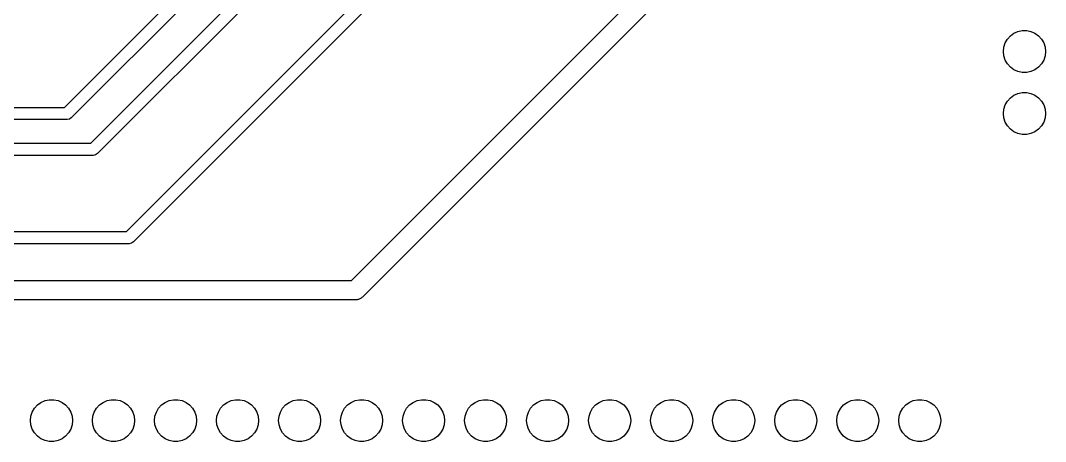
# Model space of a CAD drawing. Extents: x 29 to 117, y -165 to -20.
# Drawn here: x 73.45 to 115.43, y -64.23 to -46.99 of the extents above; entities that cross this region are included whole.
import ezdxf

# ---------------------------------------------------------------- set-up
doc = ezdxf.new("R2010")
doc.units = 0
doc.layers.add('BLACK', color=7, linetype='CONTINUOUS')

msp = doc.modelspace()

# ---------------------------------------------------------------- linework, layer by layer
at = {"layer": 'BLACK', "linetype": 'CONTINUOUS'}
for p, q in [((87.0043, -57.635), (113.055, -31.5843)), ((75.2514, -50.55), (93.5932, -32.2082)), ((113.738, -32.0328), (87.4528, -58.3178)), ((93.9468, -32.5618), (75.5318, -50.9768)), ((76.3289, -52.0125), (94.79, -33.5514)), ((77.7914, -55.63), (99.87, -33.5514)), ((95.2168, -33.8318), (76.6093, -52.4393)), ((100.297, -33.8318), (78.0718, -56.0568)), ((114.304, -47.4411), (114.48, -47.4037)), ((114.48, -47.4037), (114.66, -47.4037)), ((114.66, -47.4037), (114.836, -47.4411)), ((113.783, -47.9098), (113.873, -47.7539)), ((113.873, -47.7539), (113.994, -47.6202)), ((113.994, -47.6202), (114.139, -47.5144)), ((114.139, -47.5144), (114.304, -47.4411)), ((114.836, -47.4411), (115, -47.5144)), ((115, -47.5144), (115.146, -47.6202)), ((115.146, -47.6202), (115.267, -47.7539)), ((115.267, -47.7539), (115.357, -47.9098)), ((113.709, -48.26), (113.728, -48.081)), ((113.728, -48.439), (113.709, -48.26)), ((113.728, -48.081), (113.783, -47.9098)), ((115.357, -47.9098), (115.412, -48.081)), ((115.412, -48.081), (115.431, -48.26)), ((115.431, -48.26), (115.412, -48.439)), ((113.783, -48.6102), (113.728, -48.439)), ((113.873, -48.7661), (113.783, -48.6102)), ((115.357, -48.6102), (115.267, -48.7661)), ((115.412, -48.439), (115.357, -48.6102)), ((113.994, -48.8998), (113.873, -48.7661)), ((114.139, -49.0056), (113.994, -48.8998)), ((114.304, -49.0789), (114.139, -49.0056)), ((114.48, -49.1163), (114.304, -49.0789)), ((114.66, -49.1163), (114.48, -49.1163)), ((114.836, -49.0789), (114.66, -49.1163)), ((115, -49.0056), (114.836, -49.0789)), ((115.146, -48.8998), (115, -49.0056)), ((115.267, -48.7661), (115.146, -48.8998)), ((114.304, -49.9811), (114.48, -49.9437)), ((114.48, -49.9437), (114.66, -49.9437)), ((114.66, -49.9437), (114.836, -49.9811)), ((113.783, -50.4498), (113.873, -50.2939)), ((113.873, -50.2939), (113.994, -50.1602)), ((113.994, -50.1602), (114.139, -50.0544)), ((114.139, -50.0544), (114.304, -49.9811)), ((114.836, -49.9811), (115, -50.0544)), ((115, -50.0544), (115.146, -50.1602)), ((115.146, -50.1602), (115.267, -50.2939)), ((115.267, -50.2939), (115.357, -50.4498)), ((31.0891, -50.55), (75.2514, -50.55)), ((113.709, -50.8), (113.728, -50.621)), ((113.728, -50.621), (113.783, -50.4498)), ((115.357, -50.4498), (115.412, -50.621)), ((115.412, -50.621), (115.431, -50.8)), ((75.355, -51.05), (31.0891, -51.05)), ((75.4507, -51.031), (75.355, -51.05)), ((75.5318, -50.9768), (75.4507, -51.031)), ((113.728, -50.979), (113.709, -50.8)), ((113.783, -51.1502), (113.728, -50.979)), ((113.873, -51.3061), (113.783, -51.1502)), ((115.357, -51.1502), (115.267, -51.3061)), ((115.412, -50.979), (115.357, -51.1502)), ((115.431, -50.8), (115.412, -50.979)), ((113.994, -51.4398), (113.873, -51.3061)), ((114.139, -51.5456), (113.994, -51.4398)), ((114.304, -51.6189), (114.139, -51.5456)), ((114.48, -51.6563), (114.304, -51.6189)), ((114.836, -51.6189), (114.66, -51.6563)), ((115, -51.5456), (114.836, -51.6189)), ((115.146, -51.4398), (115, -51.5456)), ((115.267, -51.3061), (115.146, -51.4398)), ((72.42, -52.0125), (76.3289, -52.0125)), ((114.66, -51.6563), (114.48, -51.6563)), ((76.6093, -52.4393), (76.5282, -52.4935)), ((76.4325, -52.5125), (72.42, -52.5125)), ((76.5282, -52.4935), (76.4325, -52.5125)), ((31.0891, -55.63), (77.7914, -55.63)), ((77.895, -56.13), (31.0891, -56.13)), ((77.9907, -56.111), (77.895, -56.13)), ((78.0718, -56.0568), (77.9907, -56.111)), ((57.7976, -57.635), (87.0043, -57.635)), ((87.4274, -58.3363), (87.4051, -58.3586)), ((87.4528, -58.3178), (87.4274, -58.3363)), ((87.17, -58.435), (57.7976, -58.435)), ((87.2011, -58.4301), (87.17, -58.435)), ((87.2326, -58.4301), (87.2011, -58.4301)), ((87.2625, -58.4203), (87.2326, -58.4301)), ((87.2936, -58.4154), (87.2625, -58.4203)), ((87.3217, -58.4011), (87.2936, -58.4154)), ((87.3516, -58.3914), (87.3217, -58.4011)), ((87.3771, -58.3729), (87.3516, -58.3914)), ((87.4051, -58.3586), (87.3771, -58.3729)), ((74.4539, -62.5561), (74.63, -62.5187)), ((74.63, -62.5187), (74.81, -62.5187)), ((74.81, -62.5187), (74.9861, -62.5561)), ((76.9939, -62.5561), (77.17, -62.5187)), ((77.17, -62.5187), (77.35, -62.5187)), ((77.35, -62.5187), (77.5261, -62.5561)), ((79.5339, -62.5561), (79.71, -62.5187)), ((79.71, -62.5187), (79.89, -62.5187)), ((79.89, -62.5187), (80.0661, -62.5561)), ((82.0739, -62.5561), (82.25, -62.5187)), ((82.25, -62.5187), (82.43, -62.5187)), ((82.43, -62.5187), (82.6061, -62.5561)), ((84.6139, -62.5561), (84.79, -62.5187)), ((84.79, -62.5187), (84.97, -62.5187)), ((84.97, -62.5187), (85.1461, -62.5561)), ((87.1539, -62.5561), (87.33, -62.5187)), ((87.33, -62.5187), (87.51, -62.5187)), ((87.51, -62.5187), (87.6861, -62.5561)), ((89.6939, -62.5561), (89.87, -62.5187)), ((89.87, -62.5187), (90.05, -62.5187)), ((90.05, -62.5187), (90.2261, -62.5561)), ((92.2339, -62.5561), (92.41, -62.5187)), ((92.41, -62.5187), (92.59, -62.5187)), ((92.59, -62.5187), (92.7661, -62.5561)), ((94.7739, -62.5561), (94.95, -62.5187)), ((94.95, -62.5187), (95.13, -62.5187)), ((95.13, -62.5187), (95.3061, -62.5561)), ((97.3139, -62.5561), (97.49, -62.5187)), ((97.49, -62.5187), (97.67, -62.5187)), ((97.67, -62.5187), (97.8461, -62.5561)), ((99.8539, -62.5561), (100.03, -62.5187)), ((100.03, -62.5187), (100.21, -62.5187)), ((100.21, -62.5187), (100.386, -62.5561)), ((102.394, -62.5561), (102.57, -62.5187)), ((102.57, -62.5187), (102.75, -62.5187)), ((102.75, -62.5187), (102.926, -62.5561)), ((104.934, -62.5561), (105.11, -62.5187)), ((105.11, -62.5187), (105.29, -62.5187)), ((105.29, -62.5187), (105.466, -62.5561)), ((107.474, -62.5561), (107.65, -62.5187)), ((107.65, -62.5187), (107.83, -62.5187)), ((107.83, -62.5187), (108.006, -62.5561)), ((110.014, -62.5561), (110.19, -62.5187)), ((110.19, -62.5187), (110.37, -62.5187)), ((110.37, -62.5187), (110.546, -62.5561)), ((73.9334, -63.0248), (74.0234, -62.8689)), ((74.0234, -62.8689), (74.1439, -62.7352)), ((74.1439, -62.7352), (74.2895, -62.6294)), ((74.2895, -62.6294), (74.4539, -62.5561)), ((74.9861, -62.5561), (75.1505, -62.6294)), ((75.1505, -62.6294), (75.2961, -62.7352)), ((75.2961, -62.7352), (75.4166, -62.8689)), ((75.4166, -62.8689), (75.5066, -63.0248)), ((76.4734, -63.0248), (76.5634, -62.8689)), ((76.5634, -62.8689), (76.6839, -62.7352)), ((76.6839, -62.7352), (76.8295, -62.6294)), ((76.8295, -62.6294), (76.9939, -62.5561)), ((77.5261, -62.5561), (77.6905, -62.6294)), ((77.6905, -62.6294), (77.8361, -62.7352)), ((77.8361, -62.7352), (77.9566, -62.8689)), ((77.9566, -62.8689), (78.0466, -63.0248)), ((79.0134, -63.0248), (79.1034, -62.8689)), ((79.1034, -62.8689), (79.2239, -62.7352)), ((79.2239, -62.7352), (79.3695, -62.6294)), ((79.3695, -62.6294), (79.5339, -62.5561)), ((80.0661, -62.5561), (80.2305, -62.6294)), ((80.2305, -62.6294), (80.3761, -62.7352)), ((80.3761, -62.7352), (80.4966, -62.8689)), ((80.4966, -62.8689), (80.5866, -63.0248)), ((81.5534, -63.0248), (81.6434, -62.8689)), ((81.6434, -62.8689), (81.7639, -62.7352)), ((81.7639, -62.7352), (81.9095, -62.6294)), ((81.9095, -62.6294), (82.0739, -62.5561)), ((82.6061, -62.5561), (82.7705, -62.6294)), ((82.7705, -62.6294), (82.9161, -62.7352)), ((82.9161, -62.7352), (83.0366, -62.8689)), ((83.0366, -62.8689), (83.1266, -63.0248)), ((84.0934, -63.0248), (84.1834, -62.8689)), ((84.1834, -62.8689), (84.3039, -62.7352)), ((84.3039, -62.7352), (84.4495, -62.6294)), ((84.4495, -62.6294), (84.6139, -62.5561)), ((85.1461, -62.5561), (85.3105, -62.6294)), ((85.3105, -62.6294), (85.4561, -62.7352)), ((85.4561, -62.7352), (85.5766, -62.8689)), ((85.5766, -62.8689), (85.6666, -63.0248)), ((86.6334, -63.0248), (86.7234, -62.8689)), ((86.7234, -62.8689), (86.8439, -62.7352)), ((86.8439, -62.7352), (86.9895, -62.6294)), ((86.9895, -62.6294), (87.1539, -62.5561)), ((87.6861, -62.5561), (87.8505, -62.6294)), ((87.8505, -62.6294), (87.9961, -62.7352)), ((87.9961, -62.7352), (88.1166, -62.8689)), ((88.1166, -62.8689), (88.2066, -63.0248)), ((89.1734, -63.0248), (89.2634, -62.8689)), ((89.2634, -62.8689), (89.3839, -62.7352)), ((89.3839, -62.7352), (89.5295, -62.6294)), ((89.5295, -62.6294), (89.6939, -62.5561)), ((90.2261, -62.5561), (90.3905, -62.6294)), ((90.3905, -62.6294), (90.5361, -62.7352)), ((90.5361, -62.7352), (90.6566, -62.8689)), ((90.6566, -62.8689), (90.7466, -63.0248)), ((91.7134, -63.0248), (91.8034, -62.8689)), ((91.8034, -62.8689), (91.9239, -62.7352)), ((91.9239, -62.7352), (92.0695, -62.6294)), ((92.0695, -62.6294), (92.2339, -62.5561)), ((92.7661, -62.5561), (92.9305, -62.6294)), ((92.9305, -62.6294), (93.0761, -62.7352)), ((93.0761, -62.7352), (93.1966, -62.8689)), ((93.1966, -62.8689), (93.2866, -63.0248)), ((94.2534, -63.0248), (94.3434, -62.8689)), ((94.3434, -62.8689), (94.4639, -62.7352)), ((94.4639, -62.7352), (94.6095, -62.6294)), ((94.6095, -62.6294), (94.7739, -62.5561)), ((95.3061, -62.5561), (95.4705, -62.6294)), ((95.4705, -62.6294), (95.6161, -62.7352)), ((95.6161, -62.7352), (95.7366, -62.8689)), ((95.7366, -62.8689), (95.8266, -63.0248)), ((96.7934, -63.0248), (96.8834, -62.8689)), ((96.8834, -62.8689), (97.0039, -62.7352)), ((97.0039, -62.7352), (97.1495, -62.6294)), ((97.1495, -62.6294), (97.3139, -62.5561)), ((97.8461, -62.5561), (98.0105, -62.6294)), ((98.0105, -62.6294), (98.1561, -62.7352)), ((98.1561, -62.7352), (98.2766, -62.8689)), ((98.2766, -62.8689), (98.3666, -63.0248)), ((99.3334, -63.0248), (99.4234, -62.8689)), ((99.4234, -62.8689), (99.5439, -62.7352)), ((99.5439, -62.7352), (99.6895, -62.6294)), ((99.6895, -62.6294), (99.8539, -62.5561)), ((100.386, -62.5561), (100.55, -62.6294)), ((100.55, -62.6294), (100.696, -62.7352)), ((100.696, -62.7352), (100.817, -62.8689)), ((100.817, -62.8689), (100.907, -63.0248)), ((101.873, -63.0248), (101.963, -62.8689)), ((101.963, -62.8689), (102.084, -62.7352)), ((102.084, -62.7352), (102.23, -62.6294)), ((102.23, -62.6294), (102.394, -62.5561)), ((102.926, -62.5561), (103.09, -62.6294)), ((103.09, -62.6294), (103.236, -62.7352)), ((103.236, -62.7352), (103.357, -62.8689)), ((103.357, -62.8689), (103.447, -63.0248)), ((104.413, -63.0248), (104.503, -62.8689)), ((104.503, -62.8689), (104.624, -62.7352)), ((104.624, -62.7352), (104.769, -62.6294)), ((104.769, -62.6294), (104.934, -62.5561)), ((105.466, -62.5561), (105.63, -62.6294)), ((105.63, -62.6294), (105.776, -62.7352)), ((105.776, -62.7352), (105.897, -62.8689)), ((105.897, -62.8689), (105.987, -63.0248)), ((106.953, -63.0248), (107.043, -62.8689)), ((107.043, -62.8689), (107.164, -62.7352)), ((107.164, -62.7352), (107.309, -62.6294)), ((107.309, -62.6294), (107.474, -62.5561)), ((108.006, -62.5561), (108.17, -62.6294)), ((108.17, -62.6294), (108.316, -62.7352)), ((108.316, -62.7352), (108.437, -62.8689)), ((108.437, -62.8689), (108.527, -63.0248)), ((109.493, -63.0248), (109.583, -62.8689)), ((109.583, -62.8689), (109.704, -62.7352)), ((109.704, -62.7352), (109.849, -62.6294)), ((109.849, -62.6294), (110.014, -62.5561)), ((110.546, -62.5561), (110.71, -62.6294)), ((110.71, -62.6294), (110.856, -62.7352)), ((110.856, -62.7352), (110.977, -62.8689)), ((110.977, -62.8689), (111.067, -63.0248)), ((73.859, -63.375), (73.8778, -63.196)), ((73.8778, -63.554), (73.859, -63.375)), ((73.8778, -63.196), (73.9334, -63.0248)), ((75.5066, -63.0248), (75.5622, -63.196)), ((75.5622, -63.196), (75.581, -63.375)), ((75.581, -63.375), (75.5622, -63.554)), ((76.399, -63.375), (76.4178, -63.196)), ((76.4178, -63.554), (76.399, -63.375)), ((76.4178, -63.196), (76.4734, -63.0248)), ((78.0466, -63.0248), (78.1022, -63.196)), ((78.1022, -63.196), (78.121, -63.375)), ((78.121, -63.375), (78.1022, -63.554)), ((78.939, -63.375), (78.9578, -63.196)), ((78.9578, -63.554), (78.939, -63.375)), ((78.9578, -63.196), (79.0134, -63.0248)), ((80.5866, -63.0248), (80.6422, -63.196)), ((80.6422, -63.196), (80.661, -63.375)), ((80.661, -63.375), (80.6422, -63.554)), ((81.479, -63.375), (81.4978, -63.196)), ((81.4978, -63.554), (81.479, -63.375)), ((81.4978, -63.196), (81.5534, -63.0248)), ((83.1266, -63.0248), (83.1822, -63.196)), ((83.1822, -63.196), (83.201, -63.375)), ((83.201, -63.375), (83.1822, -63.554)), ((84.019, -63.375), (84.0378, -63.196)), ((84.0378, -63.554), (84.019, -63.375)), ((84.0378, -63.196), (84.0934, -63.0248)), ((85.6666, -63.0248), (85.7222, -63.196)), ((85.7222, -63.196), (85.741, -63.375)), ((85.741, -63.375), (85.7222, -63.554)), ((86.559, -63.375), (86.5778, -63.196)), ((86.5778, -63.554), (86.559, -63.375)), ((86.5778, -63.196), (86.6334, -63.0248)), ((88.2066, -63.0248), (88.2622, -63.196)), ((88.2622, -63.196), (88.281, -63.375)), ((88.281, -63.375), (88.2622, -63.554)), ((89.099, -63.375), (89.1178, -63.196)), ((89.1178, -63.554), (89.099, -63.375)), ((89.1178, -63.196), (89.1734, -63.0248)), ((90.7466, -63.0248), (90.8022, -63.196)), ((90.8022, -63.196), (90.821, -63.375)), ((90.821, -63.375), (90.8022, -63.554)), ((91.639, -63.375), (91.6578, -63.196)), ((91.6578, -63.554), (91.639, -63.375)), ((91.6578, -63.196), (91.7134, -63.0248)), ((93.2866, -63.0248), (93.3422, -63.196)), ((93.3422, -63.196), (93.361, -63.375)), ((93.361, -63.375), (93.3422, -63.554)), ((94.179, -63.375), (94.1978, -63.196)), ((94.1978, -63.554), (94.179, -63.375)), ((94.1978, -63.196), (94.2534, -63.0248)), ((95.8266, -63.0248), (95.8822, -63.196)), ((95.8822, -63.196), (95.901, -63.375)), ((95.901, -63.375), (95.8822, -63.554)), ((96.719, -63.375), (96.7378, -63.196)), ((96.7378, -63.554), (96.719, -63.375)), ((96.7378, -63.196), (96.7934, -63.0248)), ((98.3666, -63.0248), (98.4222, -63.196)), ((98.4222, -63.196), (98.441, -63.375)), ((98.441, -63.375), (98.4222, -63.554)), ((99.259, -63.375), (99.2778, -63.196)), ((99.2778, -63.554), (99.259, -63.375)), ((99.2778, -63.196), (99.3334, -63.0248)), ((100.907, -63.0248), (100.962, -63.196)), ((100.962, -63.196), (100.981, -63.375)), ((100.981, -63.375), (100.962, -63.554)), ((101.799, -63.375), (101.818, -63.196)), ((101.818, -63.554), (101.799, -63.375)), ((101.818, -63.196), (101.873, -63.0248)), ((103.447, -63.0248), (103.502, -63.196)), ((103.502, -63.196), (103.521, -63.375)), ((103.521, -63.375), (103.502, -63.554)), ((104.339, -63.375), (104.358, -63.196)), ((104.358, -63.554), (104.339, -63.375)), ((104.358, -63.196), (104.413, -63.0248)), ((105.987, -63.0248), (106.042, -63.196)), ((106.042, -63.196), (106.061, -63.375)), ((106.061, -63.375), (106.042, -63.554)), ((106.879, -63.375), (106.898, -63.196)), ((106.898, -63.554), (106.879, -63.375)), ((106.898, -63.196), (106.953, -63.0248)), ((108.527, -63.0248), (108.582, -63.196)), ((108.582, -63.196), (108.601, -63.375)), ((108.601, -63.375), (108.582, -63.554)), ((109.419, -63.375), (109.438, -63.196)), ((109.438, -63.554), (109.419, -63.375)), ((109.438, -63.196), (109.493, -63.0248)), ((111.067, -63.0248), (111.122, -63.196)), ((111.122, -63.196), (111.141, -63.375)), ((111.141, -63.375), (111.122, -63.554)), ((73.9334, -63.7252), (73.8778, -63.554)), ((74.0234, -63.8811), (73.9334, -63.7252)), ((75.5066, -63.7252), (75.4166, -63.8811)), ((75.5622, -63.554), (75.5066, -63.7252)), ((76.4734, -63.7252), (76.4178, -63.554)), ((76.5634, -63.8811), (76.4734, -63.7252)), ((78.0466, -63.7252), (77.9566, -63.8811)), ((78.1022, -63.554), (78.0466, -63.7252)), ((79.0134, -63.7252), (78.9578, -63.554)), ((79.1034, -63.8811), (79.0134, -63.7252)), ((80.5866, -63.7252), (80.4966, -63.8811)), ((80.6422, -63.554), (80.5866, -63.7252)), ((81.5534, -63.7252), (81.4978, -63.554)), ((81.6434, -63.8811), (81.5534, -63.7252)), ((83.1266, -63.7252), (83.0366, -63.8811)), ((83.1822, -63.554), (83.1266, -63.7252)), ((84.0934, -63.7252), (84.0378, -63.554)), ((84.1834, -63.8811), (84.0934, -63.7252)), ((85.6666, -63.7252), (85.5766, -63.8811)), ((85.7222, -63.554), (85.6666, -63.7252)), ((86.6334, -63.7252), (86.5778, -63.554)), ((86.7234, -63.8811), (86.6334, -63.7252)), ((88.2066, -63.7252), (88.1166, -63.8811)), ((88.2622, -63.554), (88.2066, -63.7252)), ((89.1734, -63.7252), (89.1178, -63.554)), ((89.2634, -63.8811), (89.1734, -63.7252)), ((90.7466, -63.7252), (90.6566, -63.8811)), ((90.8022, -63.554), (90.7466, -63.7252)), ((91.7134, -63.7252), (91.6578, -63.554)), ((91.8034, -63.8811), (91.7134, -63.7252)), ((93.2866, -63.7252), (93.1966, -63.8811)), ((93.3422, -63.554), (93.2866, -63.7252)), ((94.2534, -63.7252), (94.1978, -63.554)), ((94.3434, -63.8811), (94.2534, -63.7252)), ((95.8266, -63.7252), (95.7366, -63.8811)), ((95.8822, -63.554), (95.8266, -63.7252)), ((96.7934, -63.7252), (96.7378, -63.554)), ((96.8834, -63.8811), (96.7934, -63.7252)), ((98.3666, -63.7252), (98.2766, -63.8811)), ((98.4222, -63.554), (98.3666, -63.7252)), ((99.3334, -63.7252), (99.2778, -63.554)), ((99.4234, -63.8811), (99.3334, -63.7252)), ((100.907, -63.7252), (100.817, -63.8811)), ((100.962, -63.554), (100.907, -63.7252)), ((101.873, -63.7252), (101.818, -63.554)), ((101.963, -63.8811), (101.873, -63.7252)), ((103.447, -63.7252), (103.357, -63.8811)), ((103.502, -63.554), (103.447, -63.7252)), ((104.413, -63.7252), (104.358, -63.554)), ((104.503, -63.8811), (104.413, -63.7252)), ((105.987, -63.7252), (105.897, -63.8811)), ((106.042, -63.554), (105.987, -63.7252)), ((106.953, -63.7252), (106.898, -63.554)), ((107.043, -63.8811), (106.953, -63.7252)), ((108.527, -63.7252), (108.437, -63.8811)), ((108.582, -63.554), (108.527, -63.7252)), ((109.493, -63.7252), (109.438, -63.554)), ((109.583, -63.8811), (109.493, -63.7252)), ((111.067, -63.7252), (110.977, -63.8811)), ((111.122, -63.554), (111.067, -63.7252)), ((74.1439, -64.0148), (74.0234, -63.8811)), ((74.2895, -64.1206), (74.1439, -64.0148)), ((74.4539, -64.1939), (74.2895, -64.1206)), ((74.63, -64.2313), (74.4539, -64.1939)), ((74.9861, -64.1939), (74.81, -64.2313)), ((75.1505, -64.1206), (74.9861, -64.1939)), ((75.2961, -64.0148), (75.1505, -64.1206)), ((75.4166, -63.8811), (75.2961, -64.0148)), ((76.6839, -64.0148), (76.5634, -63.8811)), ((76.8295, -64.1206), (76.6839, -64.0148)), ((76.9939, -64.1939), (76.8295, -64.1206)), ((77.17, -64.2313), (76.9939, -64.1939)), ((77.5261, -64.1939), (77.35, -64.2313)), ((77.6905, -64.1206), (77.5261, -64.1939)), ((77.8361, -64.0148), (77.6905, -64.1206)), ((77.9566, -63.8811), (77.8361, -64.0148)), ((79.2239, -64.0148), (79.1034, -63.8811)), ((79.3695, -64.1206), (79.2239, -64.0148)), ((79.5339, -64.1939), (79.3695, -64.1206)), ((79.71, -64.2313), (79.5339, -64.1939)), ((80.0661, -64.1939), (79.89, -64.2313)), ((80.2305, -64.1206), (80.0661, -64.1939)), ((80.3761, -64.0148), (80.2305, -64.1206)), ((80.4966, -63.8811), (80.3761, -64.0148)), ((81.7639, -64.0148), (81.6434, -63.8811)), ((81.9095, -64.1206), (81.7639, -64.0148)), ((82.0739, -64.1939), (81.9095, -64.1206)), ((82.25, -64.2313), (82.0739, -64.1939)), ((82.6061, -64.1939), (82.43, -64.2313)), ((82.7705, -64.1206), (82.6061, -64.1939)), ((82.9161, -64.0148), (82.7705, -64.1206)), ((83.0366, -63.8811), (82.9161, -64.0148)), ((84.3039, -64.0148), (84.1834, -63.8811)), ((84.4495, -64.1206), (84.3039, -64.0148)), ((84.6139, -64.1939), (84.4495, -64.1206)), ((84.79, -64.2313), (84.6139, -64.1939)), ((85.1461, -64.1939), (84.97, -64.2313)), ((85.3105, -64.1206), (85.1461, -64.1939)), ((85.4561, -64.0148), (85.3105, -64.1206)), ((85.5766, -63.8811), (85.4561, -64.0148)), ((86.8439, -64.0148), (86.7234, -63.8811)), ((86.9895, -64.1206), (86.8439, -64.0148)), ((87.1539, -64.1939), (86.9895, -64.1206)), ((87.33, -64.2313), (87.1539, -64.1939)), ((87.6861, -64.1939), (87.51, -64.2313)), ((87.8505, -64.1206), (87.6861, -64.1939)), ((87.9961, -64.0148), (87.8505, -64.1206)), ((88.1166, -63.8811), (87.9961, -64.0148)), ((89.3839, -64.0148), (89.2634, -63.8811)), ((89.5295, -64.1206), (89.3839, -64.0148)), ((89.6939, -64.1939), (89.5295, -64.1206)), ((89.87, -64.2313), (89.6939, -64.1939)), ((90.2261, -64.1939), (90.05, -64.2313)), ((90.3905, -64.1206), (90.2261, -64.1939)), ((90.5361, -64.0148), (90.3905, -64.1206)), ((90.6566, -63.8811), (90.5361, -64.0148)), ((91.9239, -64.0148), (91.8034, -63.8811)), ((92.0695, -64.1206), (91.9239, -64.0148)), ((92.2339, -64.1939), (92.0695, -64.1206)), ((92.41, -64.2313), (92.2339, -64.1939)), ((92.7661, -64.1939), (92.59, -64.2313)), ((92.9305, -64.1206), (92.7661, -64.1939)), ((93.0761, -64.0148), (92.9305, -64.1206)), ((93.1966, -63.8811), (93.0761, -64.0148)), ((94.4639, -64.0148), (94.3434, -63.8811)), ((94.6095, -64.1206), (94.4639, -64.0148)), ((94.7739, -64.1939), (94.6095, -64.1206)), ((94.95, -64.2313), (94.7739, -64.1939)), ((95.3061, -64.1939), (95.13, -64.2313)), ((95.4705, -64.1206), (95.3061, -64.1939)), ((95.6161, -64.0148), (95.4705, -64.1206)), ((95.7366, -63.8811), (95.6161, -64.0148)), ((97.0039, -64.0148), (96.8834, -63.8811)), ((97.1495, -64.1206), (97.0039, -64.0148)), ((97.3139, -64.1939), (97.1495, -64.1206)), ((97.49, -64.2313), (97.3139, -64.1939)), ((97.8461, -64.1939), (97.67, -64.2313)), ((98.0105, -64.1206), (97.8461, -64.1939)), ((98.1561, -64.0148), (98.0105, -64.1206)), ((98.2766, -63.8811), (98.1561, -64.0148)), ((99.5439, -64.0148), (99.4234, -63.8811)), ((99.6895, -64.1206), (99.5439, -64.0148)), ((99.8539, -64.1939), (99.6895, -64.1206)), ((100.03, -64.2313), (99.8539, -64.1939)), ((100.386, -64.1939), (100.21, -64.2313)), ((100.55, -64.1206), (100.386, -64.1939)), ((100.696, -64.0148), (100.55, -64.1206)), ((100.817, -63.8811), (100.696, -64.0148)), ((102.084, -64.0148), (101.963, -63.8811)), ((102.23, -64.1206), (102.084, -64.0148)), ((102.394, -64.1939), (102.23, -64.1206)), ((102.57, -64.2313), (102.394, -64.1939)), ((102.926, -64.1939), (102.75, -64.2313)), ((103.09, -64.1206), (102.926, -64.1939)), ((103.236, -64.0148), (103.09, -64.1206)), ((103.357, -63.8811), (103.236, -64.0148)), ((104.624, -64.0148), (104.503, -63.8811)), ((104.769, -64.1206), (104.624, -64.0148)), ((104.934, -64.1939), (104.769, -64.1206)), ((105.11, -64.2313), (104.934, -64.1939)), ((105.466, -64.1939), (105.29, -64.2313)), ((105.63, -64.1206), (105.466, -64.1939)), ((105.776, -64.0148), (105.63, -64.1206)), ((105.897, -63.8811), (105.776, -64.0148)), ((107.164, -64.0148), (107.043, -63.8811)), ((107.309, -64.1206), (107.164, -64.0148)), ((107.474, -64.1939), (107.309, -64.1206)), ((107.65, -64.2313), (107.474, -64.1939)), ((108.006, -64.1939), (107.83, -64.2313)), ((108.17, -64.1206), (108.006, -64.1939)), ((108.316, -64.0148), (108.17, -64.1206)), ((108.437, -63.8811), (108.316, -64.0148)), ((109.704, -64.0148), (109.583, -63.8811)), ((109.849, -64.1206), (109.704, -64.0148)), ((110.014, -64.1939), (109.849, -64.1206)), ((110.19, -64.2313), (110.014, -64.1939)), ((110.546, -64.1939), (110.37, -64.2313)), ((110.71, -64.1206), (110.546, -64.1939)), ((110.856, -64.0148), (110.71, -64.1206)), ((110.977, -63.8811), (110.856, -64.0148)), ((74.81, -64.2313), (74.63, -64.2313)), ((77.35, -64.2313), (77.17, -64.2313)), ((79.89, -64.2313), (79.71, -64.2313)), ((82.43, -64.2313), (82.25, -64.2313)), ((84.97, -64.2313), (84.79, -64.2313)), ((87.51, -64.2313), (87.33, -64.2313)), ((90.05, -64.2313), (89.87, -64.2313)), ((92.59, -64.2313), (92.41, -64.2313)), ((95.13, -64.2313), (94.95, -64.2313)), ((97.67, -64.2313), (97.49, -64.2313)), ((100.21, -64.2313), (100.03, -64.2313)), ((102.75, -64.2313), (102.57, -64.2313)), ((105.29, -64.2313), (105.11, -64.2313)), ((107.83, -64.2313), (107.65, -64.2313)), ((110.37, -64.2313), (110.19, -64.2313))]:
    msp.add_line(p, q, dxfattribs=at)

doc.saveas('drawing.dxf')
